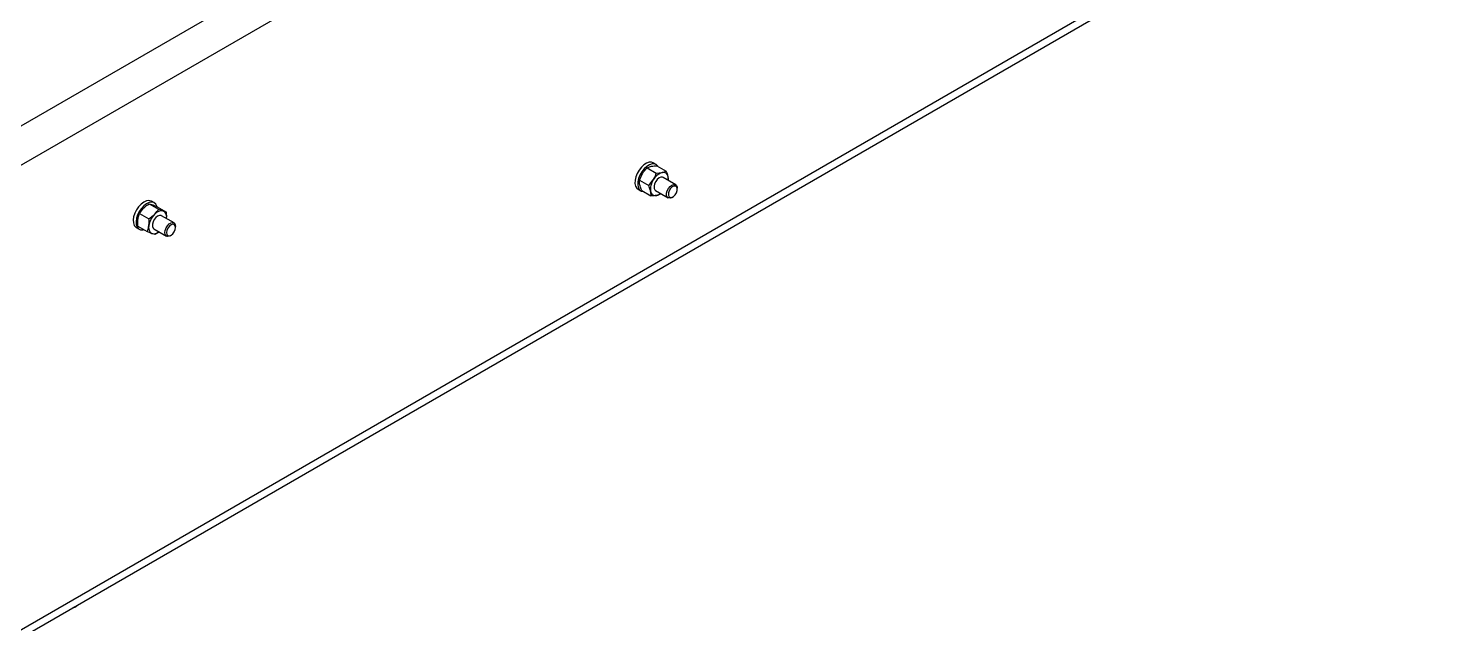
# Model space of a CAD drawing. Header units: metres. Extents: x 0 to 21025, y 0 to 14850.
# Drawn here: x 14193 to 14757, y 5668 to 5904 of the extents above; entities that cross this region are included whole.
import ezdxf

# ---------------------------------------------------------------- set-up
doc = ezdxf.new("R2010")
doc.units = ezdxf.units.M
doc.header["$LTSCALE"] = 25
doc.layers.add('SL4', color=4, linetype='Continuous')

msp = doc.modelspace()

# ---------------------------------------------------------------- linework, layer by layer
at = {"layer": 'SL4'}
for p, q in [((14077.021, 5799.823), (14745.238, 6185.577)), ((14757.088, 6176.864), (14083.756, 5788.158)), ((14122.291, 5626.723), (14757.088, 5993.183)), ((14122.291, 5623.501), (14757.088, 5989.961)), ((14441.44, 5849.797), (14440.309, 5850.45)), ((14441.759, 5849.346), (14445.441, 5847.22)), ((14434.86, 5843.574), (14436.045, 5846.22)), ((14434.86, 5843.574), (14438.541, 5841.449)), ((14437.862, 5848.502), (14439.495, 5849.106)), ((14437.862, 5848.502), (14441.544, 5846.376)), ((14438.541, 5841.449), (14440.359, 5843.73)), ((14441.544, 5846.376), (14443.808, 5846.616)), ((14449.228, 5841.837), (14444.254, 5844.709)), ((14434.31, 5840.057), (14435.441, 5839.404)), ((14435.754, 5839.491), (14439.436, 5837.365)), ((14441.254, 5839.512), (14446.229, 5836.641)), ((14443.332, 5838.209), (14441.7, 5837.605)), ((14449.85, 5840.055), (14449.85, 5840.463)), ((14237.032, 5830.456), (14238.63, 5832.561)), ((14240.861, 5834.301), (14244.542, 5832.176)), ((14240.861, 5834.301), (14242.115, 5833.885)), ((14242.857, 5834.636), (14241.725, 5835.289)), ((14244.002, 5833.103), (14247.683, 5830.978)), ((14447.729, 5836.789), (14448.082, 5836.993)), ((14237.032, 5830.456), (14240.713, 5828.33)), ((14240.713, 5828.33), (14242.944, 5830.071)), ((14244.542, 5832.176), (14246.429, 5831.395)), ((14250.644, 5826.676), (14245.67, 5829.548)), ((14235.726, 5824.896), (14236.857, 5824.243)), ((14236.344, 5825.412), (14240.025, 5823.286)), ((14243.166, 5822.088), (14241.912, 5822.505)), ((14242.67, 5824.351), (14247.645, 5821.48)), ((14244.637, 5823.216), (14243.166, 5822.088)), ((14249.145, 5821.628), (14249.498, 5821.833)), ((14251.266, 5824.894), (14251.266, 5825.302)), ((14211.332, 5674.716), (14211.918, 5675.054))]:
    msp.add_line(p, q, dxfattribs=at)
at = {"layer": 'SL4', "flags": 128}
for points in [[(14440.309, 5850.45), (14439.691, 5850.683), (14438.743, 5850.692), (14437.705, 5850.36), (14436.642, 5849.707), (14435.621, 5848.773), (14434.706, 5847.619), (14433.955, 5846.316), (14433.414, 5844.947), (14433.118, 5843.596), (14433.086, 5842.35), (14433.319, 5841.286), (14433.802, 5840.472), (14434.31, 5840.057)], [(14442.15, 5849.12), (14441.621, 5849.679), (14440.822, 5850.03), (14439.874, 5850.039), (14438.836, 5849.707), (14437.773, 5849.053), (14436.752, 5848.12), (14435.837, 5846.966), (14435.086, 5845.663), (14434.545, 5844.294), (14434.25, 5842.943), (14434.217, 5841.697), (14434.45, 5840.633), (14434.934, 5839.819), (14435.638, 5839.305), (14436.382, 5839.128)], [(14444.254, 5844.709), (14444.041, 5844.801), (14443.387, 5844.814), (14442.656, 5844.501), (14441.937, 5843.9), (14441.317, 5843.082), (14440.87, 5842.148), (14440.65, 5841.209), (14440.684, 5840.379), (14440.968, 5839.758), (14441.254, 5839.512)], [(14447.729, 5836.789), (14447.017, 5836.52), (14446.377, 5836.571), (14445.899, 5836.943), (14445.642, 5837.591), (14445.637, 5838.439), (14445.884, 5839.383), (14446.353, 5840.31), (14446.989, 5841.107), (14447.713, 5841.679), (14448.44, 5841.957), (14449.08, 5841.907), (14449.558, 5841.535)], [(14449.607, 5840.948), (14449.148, 5841.278), (14448.527, 5841.267), (14447.839, 5840.916), (14447.187, 5840.278), (14446.672, 5839.451), (14446.371, 5838.561), (14446.331, 5837.743), (14446.558, 5837.121), (14447.016, 5836.791), (14447.637, 5836.802), (14448.325, 5837.153), (14448.977, 5837.791), (14449.492, 5838.618), (14449.793, 5839.508), (14449.833, 5840.327), (14449.607, 5840.948)], [(14449.558, 5841.535), (14449.815, 5840.886), (14449.85, 5840.463)], [(14241.725, 5835.289), (14241.57, 5835.37), (14240.698, 5835.569), (14239.702, 5835.424), (14238.644, 5834.944), (14237.592, 5834.159), (14236.611, 5833.119), (14235.762, 5831.889), (14235.1, 5830.545), (14234.666, 5829.174), (14234.487, 5827.86), (14234.574, 5826.686), (14234.922, 5825.726), (14235.509, 5825.041), (14235.726, 5824.896)], [(14243.92, 5833.197), (14243.866, 5833.357), (14243.395, 5834.186), (14242.701, 5834.717), (14241.829, 5834.916), (14240.833, 5834.771), (14239.775, 5834.291), (14238.723, 5833.506), (14237.742, 5832.466), (14236.894, 5831.236), (14236.232, 5829.892), (14235.797, 5828.521), (14235.618, 5827.207), (14235.705, 5826.033), (14236.053, 5825.073), (14236.64, 5824.388), (14237.429, 5824.02), (14238.371, 5823.993), (14238.691, 5824.056)], [(14245.67, 5829.548), (14245.525, 5829.617), (14244.885, 5829.669), (14244.159, 5829.393), (14243.434, 5828.822), (14242.798, 5828.026), (14242.328, 5827.1), (14242.079, 5826.155), (14242.083, 5825.307), (14242.339, 5824.656), (14242.67, 5824.351)], [(14249.145, 5821.628), (14248.776, 5821.453), (14248.084, 5821.344), (14247.52, 5821.565), (14247.151, 5822.089), (14247.023, 5822.853), (14247.151, 5823.765), (14247.52, 5824.714), (14248.084, 5825.587), (14248.776, 5826.278), (14249.513, 5826.703), (14250.205, 5826.812), (14250.77, 5826.591), (14251.138, 5826.066), (14251.266, 5825.302)], [(14251.266, 5824.894), (14251.131, 5825.598), (14250.748, 5826.039), (14250.175, 5826.15), (14249.498, 5825.915), (14248.822, 5825.369), (14248.248, 5824.596), (14247.865, 5823.712), (14247.73, 5822.853), (14247.865, 5822.15), (14248.248, 5821.709), (14248.822, 5821.597), (14249.498, 5821.832), (14250.175, 5822.378), (14250.748, 5823.152), (14251.131, 5824.035), (14251.266, 5824.894)], [(14210.207, 5674.253), (14210.716, 5674.423), (14211.332, 5674.716)]]:
    msp.add_lwpolyline(points, dxfattribs=at)
at = {"layer": 'SL4'}
for centre, radius, start, end in [((14445.784, 5840.085), 6.537, 146.10164, 187.55936), ((14445.665, 5840.892), 6.017, 107.96807, 151.85657), ((14444.297, 5844.758), 1.922, 7.13047, 104.73249), ((14441.834, 5844.122), 4.456, 352.68169, 11.31712), ((14441.211, 5839.463), 1.922, 187.13047, 284.73249), ((14440.674, 5841.705), 4.226, 284.04764, 307.62833), ((14248.724, 5824.337), 8.142, 135.23494, 170.89443), ((14245.762, 5827.901), 3.556, 79.19049, 142.40865), ((14245.097, 5829.086), 2.665, 344.92417, 60.02077), ((14243.274, 5824.842), 2.705, 163.14459, 239.76087), ((14242.652, 5825.397), 2.985, 255.63363, 312.53349), ((14209.503, 5679.049), 4.668, 284.84469, 315.14994)]:
    msp.add_arc(centre, radius, start, end, dxfattribs=at)
for points, knots in [([(14439.495, 5849.106), (14439.541, 5849.116), (14440.204, 5849.256), (14441.01, 5849.302), (14441.759, 5849.346)], [0, 0, 0, 0, 0.0702006, 1, 1, 1, 1]), ([(14434.991, 5841.715), (14434.955, 5841.898), (14434.821, 5842.579), (14434.843, 5843.154), (14434.86, 5843.574)], [0, 0, 0, 0, 0.2686336, 1, 1, 1, 1]), ([(14436.045, 5846.22), (14436.081, 5846.279), (14436.593, 5847.108), (14437.251, 5847.83), (14437.862, 5848.502)], [0, 0, 0, 0, 0.0702006, 1, 1, 1, 1]), ([(14440.359, 5843.73), (14440.394, 5843.789), (14440.896, 5844.624), (14441.232, 5845.532), (14441.544, 5846.376)], [0, 0, 0, 0, 0.0702006, 1, 1, 1, 1]), ([(14443.808, 5846.616), (14443.854, 5846.626), (14444.508, 5846.771), (14444.991, 5847.004), (14445.441, 5847.22)], [0, 0, 0, 0, 0.0702006, 1, 1, 1, 1]), ([(14446.204, 5844.996), (14446.158, 5845.184), (14445.99, 5845.886), (14445.673, 5846.656), (14445.441, 5847.22)], [0, 0, 0, 0, 0.2686336, 1, 1, 1, 1]), ([(14446.352, 5843.497), (14446.354, 5843.523), (14446.377, 5843.969), (14446.288, 5844.498), (14446.204, 5844.996)], [0, 0, 0, 0, 0.0580741, 1, 1, 1, 1]), ([(14435.754, 5839.491), (14435.669, 5839.69), (14435.338, 5840.462), (14435.139, 5841.181), (14434.991, 5841.715)], [0, 0, 0, 0, 0.2575513, 1, 1, 1, 1]), ([(14439.304, 5839.225), (14439.259, 5839.413), (14439.09, 5840.114), (14438.773, 5840.885), (14438.541, 5841.449)], [0, 0, 0, 0, 0.2686336, 1, 1, 1, 1]), ([(14439.436, 5837.365), (14439.446, 5837.509), (14439.485, 5838.068), (14439.381, 5838.732), (14439.304, 5839.225)], [0, 0, 0, 0, 0.2575513, 1, 1, 1, 1]), ([(14238.63, 5832.561), (14238.676, 5832.606), (14239.327, 5833.253), (14240.122, 5833.796), (14240.861, 5834.301)], [0, 0, 0, 0, 0.07020058, 1, 1, 1, 1]), ([(14242.115, 5833.885), (14242.153, 5833.87), (14242.688, 5833.665), (14243.368, 5833.374), (14244.002, 5833.103)], [0, 0, 0, 0, 0.0702006, 1, 1, 1, 1]), ([(14441.7, 5837.605), (14441.653, 5837.595), (14440.991, 5837.455), (14440.185, 5837.409), (14439.436, 5837.365)], [0, 0, 0, 0, 0.0702006, 1, 1, 1, 1]), ([(14236.344, 5825.412), (14236.325, 5825.651), (14236.252, 5826.58), (14236.321, 5827.461), (14236.372, 5828.116)], [0, 0, 0, 0, 0.2575513, 1, 1, 1, 1]), ([(14236.372, 5828.116), (14236.408, 5828.342), (14236.542, 5829.186), (14236.825, 5829.919), (14237.032, 5830.456)], [0, 0, 0, 0, 0.2686336, 1, 1, 1, 1]), ([(14240.685, 5825.626), (14240.712, 5825.858), (14240.811, 5826.722), (14240.755, 5827.651), (14240.713, 5828.33)], [0, 0, 0, 0, 0.2686336, 1, 1, 1, 1]), ([(14242.944, 5830.071), (14242.989, 5830.117), (14243.631, 5830.768), (14244.103, 5831.498), (14244.542, 5832.176)], [0, 0, 0, 0, 0.0702006, 1, 1, 1, 1]), ([(14246.429, 5831.395), (14246.466, 5831.381), (14246.991, 5831.181), (14247.35, 5831.076), (14247.683, 5830.978)], [0, 0, 0, 0, 0.0702006, 1, 1, 1, 1]), ([(14247.655, 5828.273), (14247.682, 5828.505), (14247.781, 5829.369), (14247.724, 5830.298), (14247.683, 5830.978)], [0, 0, 0, 0, 0.2686336, 1, 1, 1, 1]), ([(14240.025, 5823.286), (14240.102, 5823.47), (14240.399, 5824.186), (14240.563, 5825.012), (14240.685, 5825.626)], [0, 0, 0, 0, 0.2575513, 1, 1, 1, 1]), ([(14241.912, 5822.505), (14241.874, 5822.519), (14241.339, 5822.724), (14240.658, 5823.015), (14240.025, 5823.286)], [0, 0, 0, 0, 0.0702006, 1, 1, 1, 1])]:
    msp.add_open_spline(points, degree=3, knots=knots, dxfattribs=at)

doc.saveas('drawing.dxf')
